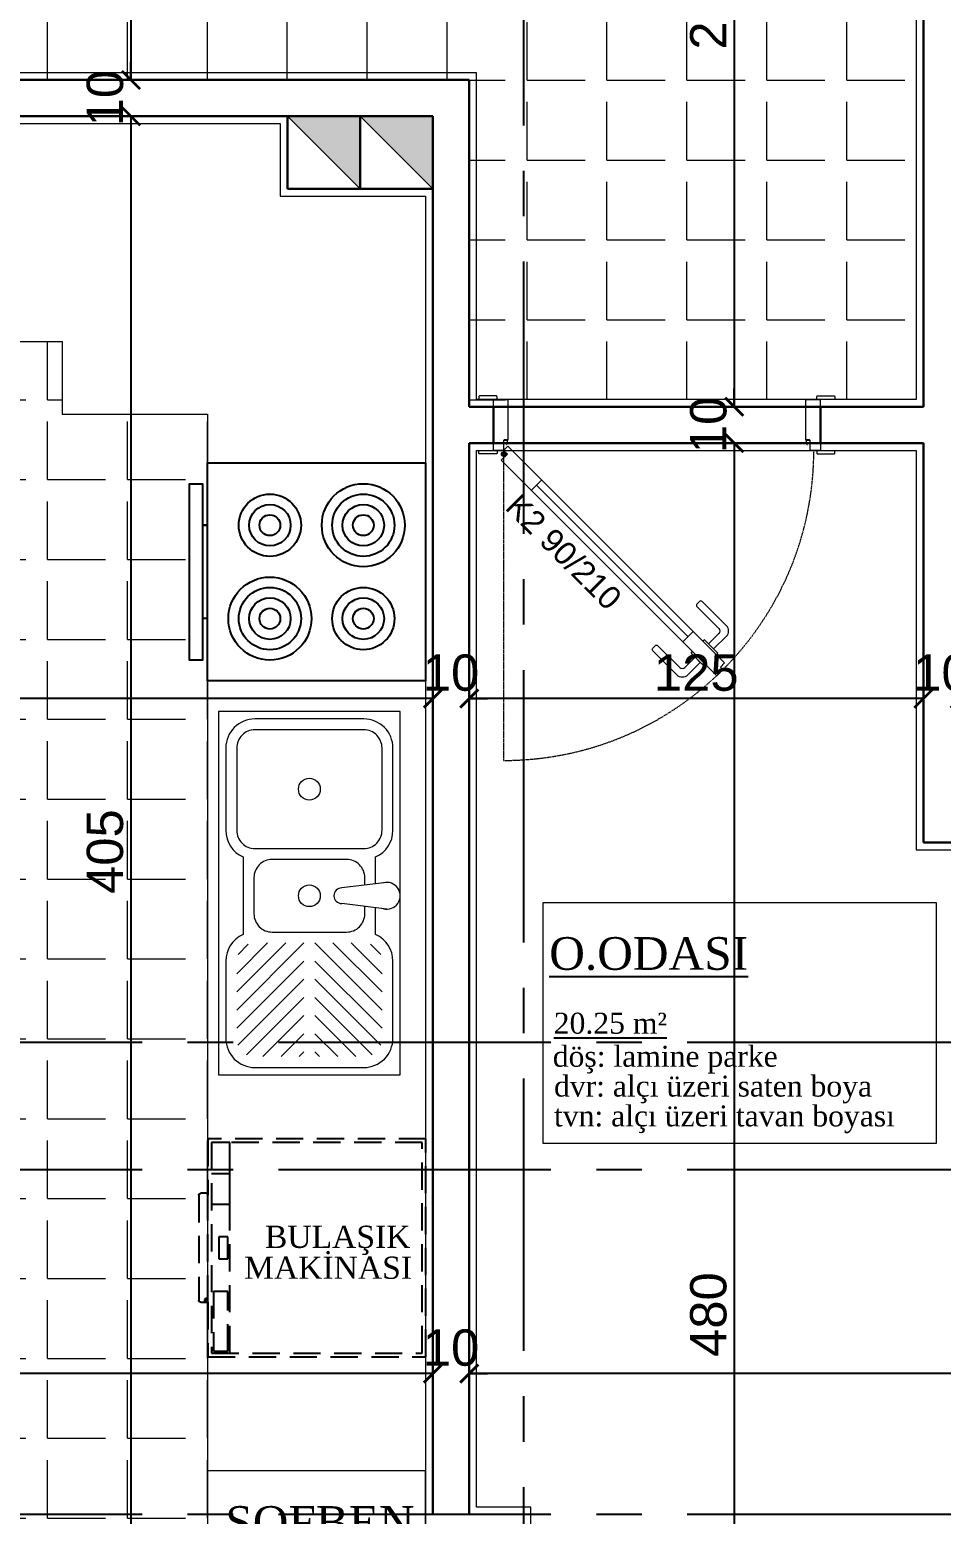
# Model space of a CAD drawing. Header units: millimetres. Extents: x 2778 to 13672, y 1832 to 5175.
# Drawn here: x 7220.6 to 7471.5, y 2770.2 to 3179.1 of the extents above; entities that cross this region are included whole.
import ezdxf

# ---------------------------------------------------------------- set-up
doc = ezdxf.new("R2010")
doc.units = ezdxf.units.MM
for name, pattern in [('CENTER2', [112.5, 75, -12.5, 12.5, -12.5]), ('DASHDOT2', [12.7, 6.35, -3.175, 0, -3.175]), ('DOTX2', [0.5, 0, -0.5]), ('HIDDENX2', [0.75, 0.5, -0.25])]:
    doc.linetypes.add(name, pattern=pattern)
for name, color, linetype in [('7-DCR-FRN', 8, 'Continuous'), ('@A_HH', 1, 'Continuous'), ('Yazi', 7, 'Continuous')]:
    doc.layers.add(name, color=color, linetype=linetype)
for name, color, linetype, lineweight in [('aks', 251, 'DASHDOT2', 35), ('duvar', 232, 'Continuous', 30), ('ince', 37, 'Continuous', 0), ('iz', 1, 'DOTX2', 20), ('kapı', 3, 'Continuous', 18), ('sıva iç', 21, 'Continuous', 0), ('tarama', 251, 'Continuous', 0), ('yazı', 11, 'Continuous', 20), ('z - tarama', 251, 'Continuous', 18), ('ölçü dış', 192, 'Continuous', 20), ('ÖLÇÜ İÇ', 7, 'Continuous', 9)]:
    doc.layers.add(name, color=color, linetype=linetype, lineweight=lineweight)
doc.styles.get("Standard").update_dxf_attribs({"font": 'arial.ttf'})
doc.styles.add('Times roman', font='times.ttf')
doc.dimstyles.new('zulay iç ölçü', dxfattribs={"dimtxt": 10, "dimasz": 5, "dimexe": 0.18, "dimexo": 0, "dimgap": 2, "dimtad": 3, "dimdec": 0, "dimzin": 0, "dimdsep": 46, "dimtxsty": 'Standard', "dimblk": 'ARCHTICK', "dimcen": 0.09, "dimse1": 1, "dimse2": 1, "dimadec": 0, "dimazin": 0, "dimtfac": 1, "dimtdec": 0, "dimtix": 1, "dimtofl": 0, "dimtmove": 0, "dimatfit": 3, "dimldrblk": 'ARCHTICK', "dimfxl": 1, "dimtolj": 1, "dimtzin": 0, "dimarcsym": 0})
pattern_1 = [(0, (-1057024.51, 409725.164), (0, 22), [16, -6]), (90, (-1057024.51, 409725.164), (-22, 1e-15), [16, -6])]

# ---------------------------------------------------------------- blocks, each defined once
blk = doc.blocks.new('sadsfsfsf')
at = {"layer": 'ince'}
for p, q in [((0.7, 0), (-0.7, 0)), ((0, 0.7), (0, -0.7))]:
    blk.add_line(p, q, dxfattribs=at)
for radius in [0.6, 0.45]:
    blk.add_circle((0, 0), radius, dxfattribs=at)
blk = doc.blocks.new('eddeded')
at = {"layer": 'duvar'}
for p, q in [((-48.21, 54.38), (-38.21, 54.38)), ((-48.21, -35.62), (-38.21, -35.62))]:
    blk.add_line(p, q, dxfattribs=at)
at = {"layer": 'ince'}
blk.add_line((-26.6, -23.78), (15.13, 17.96), dxfattribs=at)
for points in [[(-50.21, 53.38), (-50.96, 53.38, -0.414214), (-51.21, 53.63), (-51.21, 58.13, -0.414214), (-50.96, 58.38), (-50.21, 58.38)], [(-36.21, 53.38), (-35.46, 53.38, 0.414214), (-35.21, 53.63), (-35.21, 58.13, 0.414214), (-35.46, 58.38), (-36.21, 58.38)], [(-50.21, -34.62), (-50.96, -34.62, 0.414214), (-51.21, -34.87), (-51.21, -39.37, 0.414214), (-50.96, -39.62), (-50.21, -39.62)], [(-36.21, -34.62), (-35.46, -34.62, -0.414214), (-35.21, -34.87), (-35.21, -39.37, -0.414214), (-35.46, -39.62), (-36.21, -39.62)]]:
    blk.add_lwpolyline(points, format="xyb", dxfattribs=at)
for points in [[(-39.11, 51.33), (-39.11, 50.38), (-37.81, 50.68), (-37.81, 50.81, -0.112206), (-37.91, 50.76), (-38.72, 50.57, -0.482314), (-39.02, 50.82), (-39.02, 51.24, -0.414214), (-38.77, 51.49), (-37.97, 51.49, -0.170049), (-37.81, 51.43), (-37.81, 51.58), (-38.86, 51.58, 0.414214)], [(17.08, 23.59), (18.49, 25), (14.96, 28.54, 0.414214), (12.13, 28.54), (5.41, 21.82, 0.414214), (5.41, 21.11), (6.12, 20.4, 0.414214), (6.83, 20.4), (12.84, 26.41, -0.414214), (14.25, 26.41)], [(20.76, 19.91), (22.17, 21.32), (25.71, 17.79, -0.414214), (25.71, 14.96), (18.99, 8.24, -0.414214), (18.28, 8.24), (17.58, 8.95, -0.414214), (17.58, 9.66), (23.59, 15.67, 0.414214), (23.59, 17.08)], [(-39.11, -31.62), (-39.11, -32.57, 0.414214), (-38.86, -32.82), (-37.81, -32.82), (-37.81, -32.67, -0.170049), (-37.97, -32.73), (-38.77, -32.73, -0.414214), (-39.02, -32.48), (-39.02, -32.06, -0.482314), (-38.72, -31.81), (-37.91, -32, -0.112206), (-37.81, -32.05), (-37.81, -31.92)]]:
    blk.add_lwpolyline(points, format="xyb", close=True, dxfattribs=at)
for points in [[(20.04, 25.7), (19.62, 26.12), (15.96, 22.47), (16.38, 22.04)], [(22.87, 22.87), (23.29, 22.44), (19.64, 18.79), (19.21, 19.21)]]:
    blk.add_lwpolyline(points, dxfattribs=at)
at = {"layer": 'iz', "ltscale": 0.1}
for p, q in [((-48.21, -35.62), (-48.21, 54.38)), ((-38.21, -35.62), (-38.21, 54.38)), ((-36.21, -32.82), (49.19, -32.82))]:
    blk.add_line(p, q, dxfattribs=at)
blk.add_arc((-36.22, -32.83), 85.41, 0.0042, 89.9958, dxfattribs=at)
at = {"layer": 'kapı'}
for p, q in [((13.72, 19.37), (16.54, 16.54)), ((-28.02, -22.36), (-25.19, -25.19))]:
    blk.add_line(p, q, dxfattribs=at)
for points in [[(-36.21, 54.38), (-36.21, 51.58), (-38.86, 51.58, 0.414214), (-39.11, 51.33), (-39.11, 50.38), (-50.21, 50.38), (-50.21, 54.38)], [(-50.21, -35.62), (-50.21, -31.62), (-39.11, -31.62), (-39.11, -32.57, 0.414214), (-38.86, -32.82), (-36.21, -32.82), (-36.21, -35.62), (-36.21, -35.62)]]:
    blk.add_lwpolyline(points, format="xyb", dxfattribs=at)
blk.add_lwpolyline([(-36.21, -32.82), (-35.15, -31.76), (-33.46, -33.46), (25.87, 25.87), (24.17, 27.57), (23.47, 26.86), (22.33, 27.99), (-37.35, -31.69), (-36.21, -32.82)], dxfattribs=at)
at = {"layer": 'sıva iç'}
for p, q in [((-48.21, 54.38), (-50.21, 54.38)), ((-38.21, 54.38), (-36.21, 54.38)), ((-48.21, -35.62), (-50.21, -35.62)), ((-36.21, -35.62), (-38.21, -35.62))]:
    blk.add_line(p, q, dxfattribs=at)
at = {"layer": 'ölçü dış'}
blk.add_line((-38.21, -35.62), (-48.21, -35.62), dxfattribs=at)
at = {"layer": 'ince', "rotation": 90}
blk.add_blockref('sadsfsfsf', (-35.15, -32.82), dxfattribs=at)
at = {"layer": 'yazı'}
blk.add_text('K2 90/210', height=6.328, rotation=45, dxfattribs=at).set_placement((-20.24, -32.71))
blk = doc.blocks.new('DGFDGFDG')
at = {"layer": 'tarama'}
h = blk.add_hatch(color=256, dxfattribs=at)
h.dxf.hatch_style = 1
h.paths.add_polyline_path([(650023.04, -115859.89), (650043.04, -115879.89), (650043.04, -115859.89)])
h = blk.add_hatch(color=256, dxfattribs=at)
h.dxf.hatch_style = 1
h.paths.add_polyline_path([(650043.04, -115859.89), (650063.04, -115879.89), (650063.04, -115859.89)])
at = {"layer": '@A_HH', "linetype": 'Continuous', "lineweight": 0}
for p, q in [((650043.04, -115879.89), (650043.04, -115859.89)), ((650043.04, -115879.89), (650043.04, -115859.89)), ((650063.04, -115879.89), (650063.04, -115859.89)), ((650063.04, -115879.89), (650063.04, -115859.89))]:
    blk.add_line(p, q, dxfattribs=at)
at = {"layer": 'duvar'}
for p, q in [((650043.04, -115859.89), (650023.04, -115859.89)), ((650043.04, -115859.89), (650023.04, -115859.89)), ((650043.04, -115859.89), (650023.04, -115859.89)), ((650023.04, -115859.89), (650043.04, -115859.89)), ((650043.04, -115859.89), (650023.04, -115859.89)), ((650043.04, -115859.89), (650023.04, -115859.89)), ((650023.04, -115859.89), (650043.04, -115859.89)), ((650063.04, -115859.89), (650043.04, -115859.89)), ((650063.04, -115859.89), (650043.04, -115859.89)), ((650063.04, -115859.89), (650043.04, -115859.89)), ((650043.04, -115859.89), (650063.04, -115859.89)), ((650063.04, -115859.89), (650043.04, -115859.89)), ((650063.04, -115859.89), (650043.04, -115859.89)), ((650043.04, -115859.89), (650063.04, -115859.89)), ((650043.04, -115859.89), (650043.04, -115879.89)), ((650043.04, -115859.89), (650043.04, -115879.89)), ((650043.04, -115859.89), (650043.04, -115879.89)), ((650043.04, -115879.89), (650043.04, -115859.89)), ((650043.04, -115859.89), (650043.04, -115879.89)), ((650043.04, -115879.89), (650043.04, -115859.89)), ((650043.04, -115879.89), (650043.04, -115859.89)), ((650063.04, -115859.89), (650063.04, -115879.89)), ((650063.04, -115859.89), (650063.04, -115879.89)), ((650063.04, -115859.89), (650063.04, -115879.89)), ((650063.04, -115879.89), (650063.04, -115859.89)), ((650063.04, -115859.89), (650063.04, -115879.89)), ((650063.04, -115879.89), (650063.04, -115859.89)), ((650063.04, -115879.89), (650063.04, -115859.89)), ((650043.04, -115864.89), (650043.04, -115869.89)), ((650063.04, -115864.89), (650063.04, -115869.89)), ((650023.04, -115879.89), (650043.04, -115879.89)), ((650043.04, -115879.89), (650023.04, -115879.89)), ((650023.04, -115879.89), (650043.04, -115879.89)), ((650023.04, -115879.89), (650043.04, -115879.89)), ((650023.04, -115879.89), (650043.04, -115879.89)), ((650023.04, -115879.89), (650043.04, -115879.89)), ((650023.04, -115879.89), (650043.04, -115879.89)), ((650043.04, -115879.89), (650023.04, -115879.89)), ((650043.04, -115879.89), (650023.04, -115879.89)), ((650043.04, -115879.89), (650023.04, -115879.89)), ((650023.04, -115879.89), (650043.04, -115879.89)), ((650043.04, -115879.89), (650023.04, -115879.89)), ((650043.04, -115879.89), (650023.04, -115879.89)), ((650023.04, -115879.89), (650043.04, -115879.89)), ((650043.04, -115879.89), (650063.04, -115879.89)), ((650063.04, -115879.89), (650043.04, -115879.89)), ((650043.04, -115879.89), (650063.04, -115879.89)), ((650043.04, -115879.89), (650063.04, -115879.89)), ((650043.04, -115879.89), (650063.04, -115879.89)), ((650043.04, -115879.89), (650063.04, -115879.89)), ((650043.04, -115879.89), (650063.04, -115879.89)), ((650063.04, -115879.89), (650043.04, -115879.89)), ((650063.04, -115879.89), (650043.04, -115879.89)), ((650063.04, -115879.89), (650043.04, -115879.89)), ((650043.04, -115879.89), (650063.04, -115879.89)), ((650063.04, -115879.89), (650043.04, -115879.89)), ((650063.04, -115879.89), (650043.04, -115879.89)), ((650043.04, -115879.89), (650063.04, -115879.89))]:
    blk.add_line(p, q, dxfattribs=at)
at = {"layer": 'duvar', "color": 7}
for p, q in [((650043.04, -115859.89), (650023.04, -115859.89)), ((650023.04, -115859.89), (650023.04, -115879.89)), ((650063.04, -115859.89), (650043.04, -115859.89)), ((650043.04, -115859.89), (650043.04, -115879.89)), ((650043.04, -115859.89), (650043.04, -115879.89)), ((650063.04, -115859.89), (650063.04, -115879.89)), ((650043.04, -115879.89), (650023.04, -115879.89)), ((650043.04, -115879.89), (650023.04, -115879.89)), ((650041.04, -115879.89), (650043.04, -115879.89)), ((650063.04, -115879.89), (650043.04, -115879.89)), ((650063.04, -115879.89), (650043.04, -115879.89)), ((650061.04, -115879.89), (650063.04, -115879.89))]:
    blk.add_line(p, q, dxfattribs=at)
at = {"layer": 'duvar'}
for points in [[(650023.04, -115859.89), (650043.04, -115859.89)], [(650043.04, -115859.89), (650063.04, -115859.89)], [(650043.04, -115879.89), (650043.04, -115859.89)], [(650063.04, -115879.89), (650063.04, -115859.89)], [(650023.04, -115879.89), (650043.04, -115879.89)], [(650043.04, -115879.89), (650063.04, -115879.89)]]:
    blk.add_lwpolyline(points, dxfattribs=at)
at = {"layer": 'ince'}
for p, q in [((650043.04, -115879.89), (650023.04, -115859.89)), ((650063.04, -115879.89), (650043.04, -115859.89))]:
    blk.add_line(p, q, dxfattribs=at)
at = {"layer": 'sıva iç'}
for p, q in [((650041.04, -115879.85), (650041.04, -115879.89)), ((650061.04, -115879.85), (650061.04, -115879.89))]:
    blk.add_line(p, q, dxfattribs=at)
blk = doc.blocks.new('*U38')
at = {"layer": '7-DCR-FRN', "linetype": 'HIDDENX2', "ltscale": 15}
for points in [[(15.5, 0, -0.414214), (15, 0.5), (15, 2, -0.414214), (15.5, 2.5), (44.5, 2.5, -0.414214), (45, 2), (45, 0), (60, 0), (60, -60), (0, -60), (0, 0)], [(45, 0), (15.5, 0, -0.414214), (15, 0.5), (15, 2, -0.414214), (15.5, 2.5), (44.5, 2.5, -0.414214), (45, 2)]]:
    blk.add_lwpolyline(points, format="xyb", close=True, dxfattribs=at)
for points in [[(1, -1), (59, -1), (59, -59), (1, -59)], [(1, -1), (59, -1), (59, -6), (1, -6)], [(1, -1), (18, -1), (18, -6), (1, -6)], [(27, -3), (33, -3), (33, -5.5), (27, -5.5)], [(42, -1.5), (58.5, -1.5), (58.5, -5.5), (42, -5.5)]]:
    blk.add_lwpolyline(points, close=True, dxfattribs=at)
blk.add_lwpolyline([(9.5, -1), (9.5, -6)], dxfattribs=at)
for radius in [0.5, 0.25]:
    blk.add_circle((44.5, 0.5), radius, dxfattribs=at)
blk = doc.blocks.new('*U36')
at = {"layer": '7-DCR-FRN', "linetype": 'Continuous', "lineweight": 5}
for p, q in [((47.01, 46.31), (48.55, 33.93)), ((54.39, 46.31), (52.85, 33.93))]:
    blk.add_line(p, q, dxfattribs=at)
at = {"layer": '7-DCR-FRN', "linetype": 'Continuous', "lineweight": 18}
for p, q in [((63.7, 26.5), (82.2, 45)), ((63.7, 36.5), (72.2, 45)), ((63.7, 31.5), (77.2, 45)), ((68.7, 26.5), (87.2, 45)), ((64.06, 41.86), (66.84, 44.64)), ((73.7, 26.5), (91.85, 44.65)), ((78.7, 26.5), (94.46, 42.26)), ((83.7, 26.5), (95, 37.8)), ((88.7, 26.5), (95, 32.8)), ((93.7, 26.5), (95, 27.8)), ((63.7, 23.5), (82.2, 5)), ((68.7, 23.5), (87.2, 5)), ((73.7, 23.5), (91.85, 5.35)), ((78.7, 23.5), (94.46, 7.74)), ((83.7, 23.5), (95, 12.2)), ((88.7, 23.5), (95, 17.2)), ((93.7, 23.5), (95, 22.2)), ((63.7, 18.5), (77.2, 5)), ((63.7, 13.5), (72.2, 5)), ((64.06, 8.14), (66.84, 5.36))]:
    blk.add_line(p, q, dxfattribs=at)
at = {"layer": '7-DCR-FRN', "linetype": 'Continuous', "lineweight": 18, "flags": 128}
blk.add_lwpolyline([(100, 50), (0, 50), (0, 0), (100, 0)], close=True, dxfattribs=at)
blk.add_lwpolyline([(100, 50), (0, 50), (0, 0), (100, 0)], close=True, dxfattribs=at)
for points in [[(47.39, 43.25), (40.01, 43.25, 0.296358), (32.7, 48), (10, 48, 0.414214), (2, 40), (2, 10, 0.414214), (10, 2), (32.7, 2, 0.296358), (40.01, 6.75), (61.39, 6.75)], [(61.39, 6.75, 0.296358), (68.7, 2), (90, 2, 0.414214), (98, 10), (98, 40, 0.414214), (90, 48), (68.7, 48, 0.296358), (61.39, 43.25), (54.01, 43.25)], [(47.76, 40.25), (45.7, 40.25, 0.414214), (40.7, 35.25), (40.7, 14.75, 0.414214), (45.7, 9.75), (55.7, 9.75)], [(55.7, 9.75, 0.414214), (60.7, 14.75), (60.7, 35.25, 0.414214), (55.7, 40.25), (53.64, 40.25)]]:
    blk.add_lwpolyline(points, format="xyb", dxfattribs=at)
blk.add_lwpolyline([(10, 45, 0.414214), (5, 40), (5, 10, 0.414214), (10, 5), (32.7, 5, 0.414214), (37.7, 10), (37.7, 40, 0.414214), (32.7, 45)], format="xyb", close=True, dxfattribs=at)
at = {"layer": '7-DCR-FRN', "linetype": 'Continuous', "lineweight": 18}
for centre in [(21.35, 25), (50.7, 25)]:
    blk.add_circle(centre, 3, dxfattribs=at)
at = {"layer": '7-DCR-FRN', "linetype": 'Continuous', "lineweight": 5}
for centre, radius, start, end in [((50.7, 46.31), 3.69, 345.7493, 194.2507), ((50.7, 33.93), 2.15, 180, 0)]:
    blk.add_arc(centre, radius, start, end, dxfattribs=at)
blk = doc.blocks.new('*U30')
at = {"layer": '7-DCR-FRN'}
for p, q in [((-12.86, 28.18), (-12.86, 29.57)), ((12.86, 28.18), (12.86, 29.57))]:
    blk.add_line(p, q, dxfattribs=at)
for points in [[(12.86, 28.18), (30, 28.18), (30, -31.82), (-30, -31.82), (-30, 28.18), (-12.86, 28.18), (-12.86, 29.57), (-24.29, 29.57), (-24.29, 33.18), (24.29, 33.18), (24.29, 29.57), (12.86, 29.57)], [(24.29, 29.57), (-24.29, 29.57), (-24.29, 33.18), (24.29, 33.18)], [(-30, -31.82), (-30, 28.18), (30, 28.18), (30, -31.82)]]:
    blk.add_lwpolyline(points, close=True, dxfattribs=at)
for centre, radius in [((-12.86, 11.04), 11.43), ((-12.86, 11.04), 8.57), ((-12.86, 11.04), 5.71), ((12.86, 11.04), 8.57), ((12.86, 11.04), 5.71), ((-12.86, 11.04), 2.86), ((12.86, 11.04), 2.86), ((12.86, -14.67), 11.43), ((-12.86, -14.67), 8.57), ((12.86, -14.67), 8.57), ((-12.86, -14.67), 5.71), ((-12.86, -14.67), 2.86), ((12.86, -14.67), 5.71), ((12.86, -14.67), 2.86)]:
    blk.add_circle(centre, radius, dxfattribs=at)
blk = doc.blocks.new('_ArchTick')
at = {"color": 0, "linetype": 'ByBlock', "const_width": 0.15}
blk.add_lwpolyline([(-0.5, -0.5), (0.5, 0.5)], dxfattribs=at)
blk = doc.blocks.new('*D2167')
at = {"layer": 'Defpoints', "color": 0, "transparency": 16777216}
for p in [(7248.47, 3295.23), (7248.47, 3165.23), (7248.47, 3165.23)]:
    blk.add_point(p, dxfattribs=at)
at = {"layer": 'ÖLÇÜ İÇ', "color": 0, "lineweight": -2, "transparency": 16777216}
blk.add_line((7248.47, 3295.23), (7248.47, 3165.23), dxfattribs=at)
at = {"layer": 'ÖLÇÜ İÇ', "color": 0, "lineweight": -2, "transparency": 16777216, "xscale": 5, "yscale": 5, "zscale": 5}
for p, rotation in [((7248.47, 3295.23), 90), ((7248.47, 3165.23), 270)]:
    blk.add_blockref('_ArchTick', p, dxfattribs=dict(at, rotation=rotation))
at = {"layer": 'ÖLÇÜ İÇ', "color": 0, "transparency": 16777216, "insert": (7241.36, 3230.23), "char_height": 10, "attachment_point": 5, "rotation": 90}
blk.add_mtext('\\A1;130', dxfattribs=at)
blk = doc.blocks.new('*D2168')
at = {"layer": 'Defpoints', "color": 0, "transparency": 16777216}
for p in [(7248.47, 3165.23), (7248.47, 3155.23), (7248.47, 3155.23)]:
    blk.add_point(p, dxfattribs=at)
at = {"layer": 'ÖLÇÜ İÇ', "color": 0, "lineweight": -2, "transparency": 16777216}
for p, q in [((7248.47, 3165.23), (7248.47, 3170.23)), ((7248.47, 3155.23), (7248.47, 3150.23))]:
    blk.add_line(p, q, dxfattribs=at)
at = {"layer": 'ÖLÇÜ İÇ', "color": 0, "lineweight": -2, "transparency": 16777216, "xscale": 5, "yscale": 5, "zscale": 5}
for p, rotation in [((7248.47, 3165.23), 270), ((7248.47, 3155.23), 90)]:
    blk.add_blockref('_ArchTick', p, dxfattribs=dict(at, rotation=rotation))
at = {"layer": 'ÖLÇÜ İÇ', "color": 0, "transparency": 16777216, "insert": (7241.37, 3160.23), "char_height": 10, "attachment_point": 5, "rotation": 90}
blk.add_mtext('\\A1;10', dxfattribs=at)
blk = doc.blocks.new('*D2169')
at = {"layer": 'Defpoints', "color": 0, "transparency": 16777216}
for p in [(7248.47, 3155.23), (7248.47, 2750.23), (7248.47, 2750.23)]:
    blk.add_point(p, dxfattribs=at)
at = {"layer": 'ÖLÇÜ İÇ', "color": 0, "lineweight": -2, "transparency": 16777216}
blk.add_line((7248.47, 3155.23), (7248.47, 2750.23), dxfattribs=at)
at = {"layer": 'ÖLÇÜ İÇ', "color": 0, "lineweight": -2, "transparency": 16777216, "xscale": 5, "yscale": 5, "zscale": 5}
for p, rotation in [((7248.47, 3155.23), 90), ((7248.47, 2750.23), 270)]:
    blk.add_blockref('_ArchTick', p, dxfattribs=dict(at, rotation=rotation))
at = {"layer": 'ÖLÇÜ İÇ', "color": 0, "transparency": 16777216, "insert": (7241.37, 2952.73), "char_height": 10, "attachment_point": 5, "rotation": 90}
blk.add_mtext('\\A1;405', dxfattribs=at)
blk = doc.blocks.new('*D2176')
at = {"layer": 'Defpoints', "color": 0, "transparency": 16777216}
for p in [(7414.55, 3295.23), (7414.55, 3075.23), (7414.55, 3075.23)]:
    blk.add_point(p, dxfattribs=at)
at = {"layer": 'ÖLÇÜ İÇ', "color": 0, "lineweight": -2, "transparency": 16777216}
blk.add_line((7414.55, 3295.23), (7414.55, 3075.23), dxfattribs=at)
at = {"layer": 'ÖLÇÜ İÇ', "color": 0, "lineweight": -2, "transparency": 16777216, "xscale": 5, "yscale": 5, "zscale": 5}
for p, rotation in [((7414.55, 3295.23), 90), ((7414.55, 3075.23), 270)]:
    blk.add_blockref('_ArchTick', p, dxfattribs=dict(at, rotation=rotation))
at = {"layer": 'ÖLÇÜ İÇ', "color": 0, "transparency": 16777216, "insert": (7407.45, 3185.23), "char_height": 10, "attachment_point": 5, "rotation": 90}
blk.add_mtext('\\A1;220', dxfattribs=at)
blk = doc.blocks.new('*D2177')
at = {"layer": 'Defpoints', "color": 0, "transparency": 16777216}
for p in [(7414.55, 3075.23), (7414.55, 3065.23), (7414.55, 3065.23)]:
    blk.add_point(p, dxfattribs=at)
at = {"layer": 'ÖLÇÜ İÇ', "color": 0, "lineweight": -2, "transparency": 16777216}
for p, q in [((7414.55, 3075.23), (7414.55, 3080.23)), ((7414.55, 3065.23), (7414.55, 3060.23))]:
    blk.add_line(p, q, dxfattribs=at)
at = {"layer": 'ÖLÇÜ İÇ', "color": 0, "lineweight": -2, "transparency": 16777216, "xscale": 5, "yscale": 5, "zscale": 5}
for p, rotation in [((7414.55, 3075.23), 270), ((7414.55, 3065.23), 90)]:
    blk.add_blockref('_ArchTick', p, dxfattribs=dict(at, rotation=rotation))
at = {"layer": 'ÖLÇÜ İÇ', "color": 0, "transparency": 16777216, "insert": (7407.45, 3070.23), "char_height": 10, "attachment_point": 5, "rotation": 90}
blk.add_mtext('\\A1;10', dxfattribs=at)
blk = doc.blocks.new('*D2178')
at = {"layer": 'Defpoints', "color": 0, "transparency": 16777216}
for p in [(7414.55, 3065.23), (7414.55, 2585.23), (7414.55, 2585.23)]:
    blk.add_point(p, dxfattribs=at)
at = {"layer": 'ÖLÇÜ İÇ', "color": 0, "lineweight": -2, "transparency": 16777216}
blk.add_line((7414.55, 3065.23), (7414.55, 2585.23), dxfattribs=at)
at = {"layer": 'ÖLÇÜ İÇ', "color": 0, "lineweight": -2, "transparency": 16777216, "xscale": 5, "yscale": 5, "zscale": 5}
for p, rotation in [((7414.55, 3065.23), 90), ((7414.55, 2585.23), 270)]:
    blk.add_blockref('_ArchTick', p, dxfattribs=dict(at, rotation=rotation))
at = {"layer": 'ÖLÇÜ İÇ', "color": 0, "transparency": 16777216, "insert": (7407.45, 2825.23), "char_height": 10, "attachment_point": 5, "rotation": 90}
blk.add_mtext('\\A1;480', dxfattribs=at)
blk = doc.blocks.new('*D2244')
at = {"layer": 'Defpoints', "color": 0, "transparency": 16777216}
for p in [(7466.58, 2994.85), (7466.58, 2994.85), (7476.58, 2994.85)]:
    blk.add_point(p, dxfattribs=at)
at = {"layer": 'ÖLÇÜ İÇ', "color": 0, "lineweight": -2, "transparency": 16777216}
for p, q in [((7466.58, 2994.85), (7461.58, 2994.85)), ((7476.58, 2994.85), (7481.58, 2994.85))]:
    blk.add_line(p, q, dxfattribs=at)
at = {"layer": 'ÖLÇÜ İÇ', "color": 0, "lineweight": -2, "transparency": 16777216, "xscale": 5, "yscale": 5, "zscale": 5}
blk.add_blockref('_ArchTick', (7466.58, 2994.85), dxfattribs=at)
at = {"layer": 'ÖLÇÜ İÇ', "color": 0, "lineweight": -2, "transparency": 16777216, "xscale": 5, "yscale": 5, "zscale": 5, "rotation": 180}
blk.add_blockref('_ArchTick', (7476.58, 2994.85), dxfattribs=at)
at = {"layer": 'ÖLÇÜ İÇ', "color": 0, "transparency": 16777216, "insert": (7471.58, 3001.95), "char_height": 10, "attachment_point": 5}
blk.add_mtext('\\A1;10', dxfattribs=at)
blk = doc.blocks.new('*D2245')
at = {"layer": 'Defpoints', "color": 0, "transparency": 16777216}
for p in [(7341.58, 2994.85), (7341.58, 2994.85), (7466.58, 2994.85)]:
    blk.add_point(p, dxfattribs=at)
at = {"layer": 'ÖLÇÜ İÇ', "color": 0, "lineweight": -2, "transparency": 16777216}
blk.add_line((7466.58, 2994.85), (7341.58, 2994.85), dxfattribs=at)
at = {"layer": 'ÖLÇÜ İÇ', "color": 0, "lineweight": -2, "transparency": 16777216, "xscale": 5, "yscale": 5, "zscale": 5, "rotation": 180}
blk.add_blockref('_ArchTick', (7341.58, 2994.85), dxfattribs=at)
at = {"layer": 'ÖLÇÜ İÇ', "color": 0, "lineweight": -2, "transparency": 16777216, "xscale": 5, "yscale": 5, "zscale": 5}
blk.add_blockref('_ArchTick', (7466.58, 2994.85), dxfattribs=at)
at = {"layer": 'ÖLÇÜ İÇ', "color": 0, "transparency": 16777216, "insert": (7404.08, 3001.95), "char_height": 10, "attachment_point": 5}
blk.add_mtext('\\A1;125', dxfattribs=at)
blk = doc.blocks.new('*D2246')
at = {"layer": 'Defpoints', "color": 0, "transparency": 16777216}
for p in [(7331.58, 2994.85), (7331.58, 2994.85), (7341.58, 2994.85)]:
    blk.add_point(p, dxfattribs=at)
at = {"layer": 'ÖLÇÜ İÇ', "color": 0, "lineweight": -2, "transparency": 16777216}
for p, q in [((7331.58, 2994.85), (7326.58, 2994.85)), ((7341.58, 2994.85), (7346.58, 2994.85))]:
    blk.add_line(p, q, dxfattribs=at)
at = {"layer": 'ÖLÇÜ İÇ', "color": 0, "lineweight": -2, "transparency": 16777216, "xscale": 5, "yscale": 5, "zscale": 5}
blk.add_blockref('_ArchTick', (7331.58, 2994.85), dxfattribs=at)
at = {"layer": 'ÖLÇÜ İÇ', "color": 0, "lineweight": -2, "transparency": 16777216, "xscale": 5, "yscale": 5, "zscale": 5, "rotation": 180}
blk.add_blockref('_ArchTick', (7341.58, 2994.85), dxfattribs=at)
at = {"layer": 'ÖLÇÜ İÇ', "color": 0, "transparency": 16777216, "insert": (7336.58, 3001.95), "char_height": 10, "attachment_point": 5}
blk.add_mtext('\\A1;10', dxfattribs=at)
blk = doc.blocks.new('*D2247')
at = {"layer": 'Defpoints', "color": 0, "transparency": 16777216}
for p in [(6891.58, 2994.85), (6891.58, 2994.85), (7331.58, 2994.85)]:
    blk.add_point(p, dxfattribs=at)
at = {"layer": 'ÖLÇÜ İÇ', "color": 0, "lineweight": -2, "transparency": 16777216}
blk.add_line((7331.58, 2994.85), (6891.58, 2994.85), dxfattribs=at)
at = {"layer": 'ÖLÇÜ İÇ', "color": 0, "lineweight": -2, "transparency": 16777216, "xscale": 5, "yscale": 5, "zscale": 5, "rotation": 180}
blk.add_blockref('_ArchTick', (6891.58, 2994.85), dxfattribs=at)
at = {"layer": 'ÖLÇÜ İÇ', "color": 0, "lineweight": -2, "transparency": 16777216, "xscale": 5, "yscale": 5, "zscale": 5}
blk.add_blockref('_ArchTick', (7331.58, 2994.85), dxfattribs=at)
at = {"layer": 'ÖLÇÜ İÇ', "color": 0, "transparency": 16777216, "insert": (7111.58, 3001.95), "char_height": 10, "attachment_point": 5}
blk.add_mtext('\\A1;440', dxfattribs=at)
blk = doc.blocks.new('*D2252')
at = {"layer": 'Defpoints', "color": 0, "transparency": 16777216}
for p in [(7341.58, 2808.98), (7341.58, 2808.98), (7856.58, 2810.5)]:
    blk.add_point(p, dxfattribs=at)
at = {"layer": 'ÖLÇÜ İÇ', "color": 0, "lineweight": -2, "transparency": 16777216}
blk.add_line((7856.58, 2808.98), (7341.58, 2808.98), dxfattribs=at)
at = {"layer": 'ÖLÇÜ İÇ', "color": 0, "lineweight": -2, "transparency": 16777216, "xscale": 5, "yscale": 5, "zscale": 5, "rotation": 180}
blk.add_blockref('_ArchTick', (7341.58, 2808.98), dxfattribs=at)
at = {"layer": 'ÖLÇÜ İÇ', "color": 0, "lineweight": -2, "transparency": 16777216, "xscale": 5, "yscale": 5, "zscale": 5}
blk.add_blockref('_ArchTick', (7856.58, 2808.98), dxfattribs=at)
at = {"layer": 'ÖLÇÜ İÇ', "color": 0, "transparency": 16777216, "insert": (7599.08, 2816.08), "char_height": 10, "attachment_point": 5}
blk.add_mtext('\\A1;515', dxfattribs=at)
blk = doc.blocks.new('*D2253')
at = {"layer": 'Defpoints', "color": 0, "transparency": 16777216}
for p in [(7331.58, 2808.98), (7331.58, 2808.98), (7341.58, 2808.98)]:
    blk.add_point(p, dxfattribs=at)
at = {"layer": 'ÖLÇÜ İÇ', "color": 0, "lineweight": -2, "transparency": 16777216}
for p, q in [((7331.58, 2808.98), (7326.58, 2808.98)), ((7341.58, 2808.98), (7346.58, 2808.98))]:
    blk.add_line(p, q, dxfattribs=at)
at = {"layer": 'ÖLÇÜ İÇ', "color": 0, "lineweight": -2, "transparency": 16777216, "xscale": 5, "yscale": 5, "zscale": 5}
blk.add_blockref('_ArchTick', (7331.58, 2808.98), dxfattribs=at)
at = {"layer": 'ÖLÇÜ İÇ', "color": 0, "lineweight": -2, "transparency": 16777216, "xscale": 5, "yscale": 5, "zscale": 5, "rotation": 180}
blk.add_blockref('_ArchTick', (7341.58, 2808.98), dxfattribs=at)
at = {"layer": 'ÖLÇÜ İÇ', "color": 0, "transparency": 16777216, "insert": (7336.58, 2816.08), "char_height": 10, "attachment_point": 5}
blk.add_mtext('\\A1;10', dxfattribs=at)
blk = doc.blocks.new('*D2254')
at = {"layer": 'Defpoints', "color": 0, "transparency": 16777216}
for p in [(6891.58, 2808.98), (6891.58, 2808.98), (7331.58, 2808.98)]:
    blk.add_point(p, dxfattribs=at)
at = {"layer": 'ÖLÇÜ İÇ', "color": 0, "lineweight": -2, "transparency": 16777216}
blk.add_line((7331.58, 2808.98), (6891.58, 2808.98), dxfattribs=at)
at = {"layer": 'ÖLÇÜ İÇ', "color": 0, "lineweight": -2, "transparency": 16777216, "xscale": 5, "yscale": 5, "zscale": 5, "rotation": 180}
blk.add_blockref('_ArchTick', (6891.58, 2808.98), dxfattribs=at)
at = {"layer": 'ÖLÇÜ İÇ', "color": 0, "lineweight": -2, "transparency": 16777216, "xscale": 5, "yscale": 5, "zscale": 5}
blk.add_blockref('_ArchTick', (7331.58, 2808.98), dxfattribs=at)
at = {"layer": 'ÖLÇÜ İÇ', "color": 0, "transparency": 16777216, "insert": (7111.58, 2816.08), "char_height": 10, "attachment_point": 5}
blk.add_mtext('\\A1;440', dxfattribs=at)

msp = doc.modelspace()

# ---------------------------------------------------------------- hatches: boundary and pattern name
at = {"layer": 'z - tarama', "true_color": 0xffffff}
h = msp.add_hatch(dxfattribs=at)
h.set_pattern_fill('ANGLE', scale=80, style=0)
h.set_pattern_definition(pattern_1)
h.paths.add_polyline_path([(7356.58, 3205.23), (7464.58, 3205.23), (7464.58, 3196.6), (7463.58, 3196.6), (7463.58, 3191.6), (7464.58, 3191.6), (7464.58, 3077.23), (7442.24, 3077.23), (7442.24, 3078.23), (7437.24, 3078.23), (7437.24, 3077.23), (7434.24, 3077.23), (7356.58, 3077.23)])
h.paths.add_polyline_path([(7356.58, 3250.23), (7464.58, 3250.23), (7464.58, 3205.23), (7356.58, 3205.23)])
h.paths.add_polyline_path([(7356.58, 3293.23), (7359.64, 3293.23), (7359.64, 3292.23), (7364.64, 3292.23), (7364.64, 3293.23), (7367.64, 3293.23), (7452.64, 3293.23), (7452.64, 3292.23), (7457.64, 3292.23), (7457.64, 3293.23), (7464.58, 3293.23), (7464.58, 3289.6), (7463.58, 3289.6), (7463.58, 3284.6), (7464.58, 3284.6), (7464.58, 3281.6), (7464.58, 3250.23), (7356.58, 3250.23)])
h.paths.add_polyline_path([(7031.58, 3293.23), (7069.16, 3293.23), (7069.16, 3292.23), (7074.16, 3292.23), (7074.16, 3293.23), (7077.16, 3293.23), (7162.16, 3293.23), (7162.16, 3292.23), (7167.16, 3292.23), (7167.16, 3293.23), (7356.58, 3293.23), (7356.58, 3250.23), (7031.58, 3250.23)])
h.paths.add_polyline_path([(7031.58, 3250.23), (7356.58, 3250.23), (7356.58, 3205.23), (7031.58, 3205.23)])
h.paths.add_polyline_path([(7031.58, 3205.23), (7356.58, 3205.23), (7356.58, 3075.23), (7341.58, 3075.23), (7341.58, 3165.23), (7031.58, 3165.23)])
h.paths.add_polyline_path([(7344.49, 3078.23), (7349.24, 3078.23), (7349.24, 3077.98, 0.414214), (7348.99, 3078.23), (7344.24, 3078.23), (7344.24, 3077.98, -0.414214)], flags=16)
h.paths.add_polyline_path([(6926.58, 3205.23), (7031.58, 3205.23), (7031.58, 3167.23), (6994.69, 3167.23), (6994.69, 3168.23), (6989.69, 3168.23), (6989.69, 3167.23), (6986.69, 3167.23), (6926.58, 3167.23)])
h.paths.add_polyline_path([(6926.58, 3250.23), (7031.58, 3250.23), (7031.58, 3205.23), (6926.58, 3205.23)])
h.paths.add_polyline_path([(6926.58, 3293.23), (7031.58, 3293.23), (7031.58, 3250.23), (6926.58, 3250.23)])
h.paths.add_polyline_path([(6881.58, 3293.23), (6926.58, 3293.23), (6926.58, 3250.23), (6881.58, 3250.23)])
h.paths.add_polyline_path([(6881.58, 3250.23), (6926.58, 3250.23), (6926.58, 3205.23), (6881.58, 3205.23)])
h.paths.add_polyline_path([(6881.58, 3205.23), (6926.58, 3205.23), (6926.58, 3167.23), (6901.69, 3167.23), (6901.69, 3168.23), (6896.69, 3168.23), (6896.69, 3167.23), (6881.58, 3167.23)])
h.paths.add_polyline_path([(6443.58, 3205.23), (6881.58, 3205.23), (6881.58, 3167.23), (6856.04, 3167.23), (6856.04, 3168.23), (6851.04, 3168.23), (6851.04, 3167.23), (6848.04, 3167.23), (6763.04, 3167.23), (6763.04, 3168.23), (6758.04, 3168.23), (6758.04, 3167.23), (6443.58, 3167.23)])
h.paths.add_polyline_path([(6592.44, 3250.23), (6881.58, 3250.23), (6881.58, 3205.23), (6443.58, 3205.23), (6443.58, 3248.23), (6448.58, 3248.23), (6448.58, 3250.23), (6482.68, 3250.23), (6482.68, 3210.98), (6592.44, 3210.98)])
h.paths.add_polyline_path([(6592.44, 3276.65), (6482.68, 3276.65), (6482.68, 3250.23), (6448.58, 3250.23), (6448.58, 3295.23), (6594.58, 3295.23), (6594.58, 3293.23), (6634.58, 3293.23), (6662.6, 3293.23), (6662.6, 3292.23), (6667.6, 3292.23), (6667.6, 3293.23), (6670.6, 3293.23), (6755.6, 3293.23), (6755.6, 3292.23), (6760.6, 3292.23), (6760.6, 3293.23), (6777.51, 3293.23), (6777.51, 3292.23), (6782.51, 3292.23), (6782.51, 3293.23), (6785.51, 3293.23), (6870.51, 3293.23), (6870.51, 3292.23), (6875.51, 3292.23), (6875.51, 3293.23), (6881.58, 3293.23), (6881.58, 3250.23), (6592.44, 3250.23)])
h.paths.add_polyline_path([(6448.58, 3355.23), (6594.58, 3355.23), (6594.58, 3295.23), (6448.58, 3295.23)])
h.paths.add_polyline_path([(6448.58, 3445.23), (6594.58, 3445.23), (6594.58, 3355.23), (6448.58, 3355.23)])
h.paths.add_polyline_path([(6448.58, 3460.23), (6594.58, 3460.23), (6594.58, 3445.23), (6448.58, 3445.23)])
h.paths.add_polyline_path([(6448.58, 3505.23), (6594.58, 3505.23), (6594.58, 3460.23), (6448.58, 3460.23)])
h.paths.add_polyline_path([(6443.58, 3643.23), (6594.58, 3643.23), (6594.58, 3505.23), (6448.58, 3505.23), (6448.58, 3507.23), (6443.58, 3507.23)])
at = {"layer": 'z - tarama'}
h = msp.add_hatch(dxfattribs=at)
h.set_pattern_fill('ANGLE', color=252, scale=80, style=0)
h.set_pattern_definition(pattern_1)
h.paths.add_polyline_path([(7031.58, 2770.23), (7269.58, 2770.23), (7269.58, 2752.23), (7031.58, 2752.23)])
h.paths.add_polyline_path([(7031.58, 2865.23), (7269.58, 2865.23), (7269.58, 2858.63), (7267.67, 2858.63, 0.414214), (7267.17, 2858.13), (7267.17, 2829.13, 0.414214), (7267.67, 2828.63), (7269.58, 2828.63), (7269.58, 2782.23), (7269.58, 2782.23), (7269.58, 2770.23), (7031.58, 2770.23)])
h.paths.add_polyline_path([(6926.58, 2865.23), (7031.58, 2865.23), (7031.58, 2770.23), (6926.58, 2770.23)])
h.paths.add_polyline_path([(6893.58, 2865.23), (6926.58, 2865.23), (6926.58, 2770.23), (6908.58, 2770.23), (6908.58, 2772.23), (6893.58, 2772.23)])
h.paths.add_polyline_path([(6926.58, 2770.23), (7031.58, 2770.23), (7031.58, 2752.23), (6926.58, 2752.23)])
h.paths.add_polyline_path([(7031.58, 2898.42), (7033.58, 2898.42), (7033.58, 2900.23), (7269.58, 2900.23), (7269.58, 2865.23), (7031.58, 2865.23)])
h.paths.add_polyline_path([(6926.58, 3071.02, 0.121467), (6962.16, 3091.18), (6962.18, 3091.15), (6963.88, 3092.85, 0.197654), (6989.69, 3152.49, 0.416778), (6989.94, 3152.23), (6994.69, 3152.23), (6994.69, 3153.23), (7031.58, 3153.23), (7031.58, 3093.23), (7031.58, 2968.42), (7018.58, 2968.41), (7017.11, 2998.48), (6980.04, 2998.48), (6978.58, 2968.41), (6953.58, 2968.41), (6952.11, 2998.48), (6926.58, 2998.47)])
h.paths.add_polyline_path([(6893.58, 3153.23), (6896.69, 3153.23), (6896.69, 3152.23), (6901.69, 3152.23), (6901.69, 3153.23), (6903.49, 3153.23), (6903.49, 3152.77, 1), (6903.49, 3151.57), (6903.49, 3151.11), (6902.86, 3150.48), (6903.49, 3149.84), (6903.49, 3067.83, 0.068537), (6926.58, 3071.02), (6926.58, 2998.47), (6915.04, 2998.47), (6913.58, 2968.41), (6893.58, 2968.41)])
h.paths.add_polyline_path([(7033.58, 2968.42), (7031.58, 2968.42), (7031.58, 3093.23), (7067.14, 3093.23), (7067.14, 3092.33), (7065.3, 3092.33), (7065.3, 3090.53), (7087.89, 3090.53), (7087.89, 3092.33), (7086.04, 3092.33), (7086.04, 3093.23), (7092.65, 3093.23), (7092.65, 3092.33), (7090.81, 3092.33), (7090.81, 3090.53), (7099.82, 3090.53), (7099.82, 3092.33), (7097.98, 3092.33), (7097.98, 3093.23), (7169.98, 3093.23, 0.414214), (7169.48, 3092.73), (7169.48, 3091.23, 0.414214), (7169.98, 3090.73), (7198.98, 3090.73, 0.414214), (7199.48, 3091.23), (7199.48, 3093.23), (7214.48, 3093.23), (7229.58, 3093.23), (7229.58, 3073.23), (7269.58, 3073.23), (7269.58, 3042.61), (7268.2, 3042.61), (7268.2, 3054.04), (7264.58, 3054.04), (7264.58, 3005.47), (7268.2, 3005.47), (7268.2, 3016.89), (7269.58, 3016.89), (7269.58, 2900.23), (7033.58, 2900.23)])
h.paths.add_polyline_path([(7070.66, 2918.13), (7178.88, 2918.13), (7178.88, 2984.55), (7070.66, 2984.55)], flags=16)
h.paths.add_polyline_path([(7179.86, 2963.48), (7119.06, 2963.48), (7119.06, 2977.29), (7179.86, 2977.29)], flags=24)
h.paths.add_polyline_path([(7177.4, 2946.81), (7144.01, 2946.81), (7144.01, 2955.62), (7177.4, 2955.62)], flags=8)
h.paths.add_polyline_path([(7178.14, 2935.53), (7100.03, 2935.53), (7100.03, 2947.13), (7178.14, 2947.13)], flags=8)
h.paths.add_polyline_path([(7177.8, 2919.1), (7082.19, 2919.1), (7082.19, 2930.72), (7177.8, 2930.72)], flags=8)
h.paths.add_polyline_path([(7177.8, 2927.3), (7088.35, 2927.3), (7088.35, 2938.92), (7177.8, 2938.92)], flags=8)
h.paths.add_polyline_path([(7108.07, 3099.5), (7039.86, 3099.5), (7039.86, 3111.07), (7108.07, 3111.07)], flags=9)

# ---------------------------------------------------------------- linework, layer by layer
at = {"layer": 'aks', "color": 251, "linetype": 'CENTER2', "lineweight": -3}
for points in [[(7356.58, 2140.23), (7356.58, 5100.23)], [(2901.58, 2900.23), (8131.58, 2900.23)], [(2901.58, 2865.23), (8131.58, 2865.23)], [(2901.58, 2770.23), (8131.58, 2770.23)]]:
    msp.add_lwpolyline(points, dxfattribs=at)
at = {"layer": 'duvar', "lineweight": 30}
for p, q in [((7466.58, 3295.23), (7466.58, 3075.23)), ((6441.58, 3165.23), (7341.58, 3165.23)), ((7341.58, 3165.23), (7341.58, 3075.23)), ((6891.58, 3155.23), (7331.58, 3155.23)), ((7331.58, 3155.23), (7331.58, 2770.23)), ((7341.58, 3075.23), (7466.58, 3075.23)), ((7341.58, 3065.23), (7341.58, 2770.23)), ((7341.58, 3065.23), (7466.58, 3065.23)), ((7466.58, 3065.23), (7466.58, 2955.23)), ((7466.58, 2955.23), (7861.58, 2955.23))]:
    msp.add_line(p, q, dxfattribs=at)
at = {"layer": 'sıva iç'}
for points in [[(7464.58, 3077.23), (7343.58, 3077.23), (7343.58, 3167.23), (6443.58, 3167.23), (6443.58, 3293.23), (6448.58, 3293.23), (6448.58, 3447.23), (6443.58, 3447.23), (6443.58, 3643.23), (6634.58, 3643.23), (6634.58, 3293.23), (7464.58, 3293.23)], [(7329.58, 2752.23), (6908.58, 2752.23), (6908.58, 2772.23), (6893.58, 2772.23), (6893.58, 3153.23), (7289.58, 3153.23), (7289.58, 3133.23), (7329.58, 3133.23)], [(7859.58, 2587.23), (7358.58, 2587.23), (7358.58, 2772.23), (7343.58, 2772.23), (7343.58, 3063.23), (7464.58, 3063.23), (7464.58, 2953.23), (7859.58, 2953.23), (7859.58, 2867.23), (7854.58, 2867.23), (7854.58, 2713.23), (7859.58, 2713.23)], [(7329.58, 2782.23), (7269.58, 2782.23), (7269.58, 2752.23), (7329.58, 2752.23)]]:
    msp.add_lwpolyline(points, close=True, dxfattribs=at)
msp.add_lwpolyline([(7031.58, 3153.23), (7031.58, 3093.23), (7229.58, 3093.23), (7229.58, 3073.23), (7269.58, 3073.23), (7269.58, 2752.23)], dxfattribs=at)
at = {"layer": 'yazı'}
msp.add_lwpolyline([(7361.91, 2872.32), (7361.91, 2938.75), (7470.13, 2938.75), (7470.13, 2872.32)], close=True, dxfattribs=at)

# ---------------------------------------------------------------- block references
for name, p, rotation in [('*U30', (7297.76, 3029.75), 90), ('*U36', (7272.58, 2991.27), 270)]:
    msp.add_blockref(name, p, dxfattribs=dict(rotation=rotation))
at = {"layer": '7-DCR-FRN', "linetype": 'Continuous', "xscale": -1, "rotation": 90}
msp.add_blockref('*U38', (7269.67, 2873.63), dxfattribs=at)
at = {"layer": 'duvar', "lineweight": 30, "rotation": 270}
msp.add_blockref('eddeded', (7383.86, 3027.02), dxfattribs=at)
at = {"layer": 'sıva iç'}
msp.add_blockref('DGFDGFDG', (-642731.46, 119015.12), dxfattribs=at)

# ---------------------------------------------------------------- texts
at = {"layer": 'Yazi', "style": 'Times roman'}
for s, height, p in [('%%UO.ODASI', 8.996, (7363.61, 2920.18)), ('%%U20.25 m²', 5.7665, (7364.85, 2902.59)), ('BULAŞIK', 6.122, (7285.34, 2843.59)), ('MAKİNASI', 6.122, (7279.61, 2835.08)), ('%%UŞOFBEN', 8.996, (7274.45, 2763.49))]:
    msp.add_text(s, height=height, dxfattribs=at).set_placement(p)
at = {"layer": 'yazı', "style": 'Times roman'}
for s, p in [('döş: lamine parke', (7364.58, 2893.48)), ('dvr: alçı üzeri saten boya', (7364.92, 2885.27)), ('tvn: alçı üzeri tavan boyası', (7364.92, 2877.06))]:
    msp.add_text(s, height=5.7665, dxfattribs=at).set_placement(p)

# ---------------------------------------------------------------- dimensions: what is measured, and where the dimension line sits
at = {"layer": 'ÖLÇÜ İÇ'}
for base, p1, p2, angle, picture, middle in [((7248.47, 3165.23), (7248.47, 3295.23), (7248.47, 3165.23), 90, '*D2167', (7241.36, 3230.23)), ((7414.55, 3075.23), (7414.55, 3295.23), (7414.55, 3075.23), 90, '*D2176', (7407.45, 3185.23)), ((7248.47, 3155.23), (7248.47, 3165.23), (7248.47, 3155.23), 90, '*D2168', (7241.37, 3160.23)), ((7248.47, 2750.23), (7248.47, 3155.23), (7248.47, 2750.23), 90, '*D2169', (7241.37, 2952.73)), ((7414.55, 3065.23), (7414.55, 3075.23), (7414.55, 3065.23), 90, '*D2177', (7407.45, 3070.23)), ((7414.55, 2585.23), (7414.55, 3065.23), (7414.55, 2585.23), 90, '*D2178', (7407.45, 2825.23)), ((6891.58, 2994.85), (7331.58, 2994.85), (6891.58, 2994.85), 180, '*D2247', (7111.58, 3001.95)), ((7331.58, 2994.85), (7341.58, 2994.85), (7331.58, 2994.85), 180, '*D2246', (7336.58, 3001.95)), ((7341.58, 2994.85), (7466.58, 2994.85), (7341.58, 2994.85), 180, '*D2245', (7404.08, 3001.95)), ((7466.58, 2994.85), (7476.58, 2994.85), (7466.58, 2994.85), 180, '*D2244', (7471.58, 3001.95)), ((6891.58, 2808.98), (7331.58, 2808.98), (6891.58, 2808.98), 180, '*D2254', (7111.58, 2816.08)), ((7331.58, 2808.98), (7341.58, 2808.98), (7331.58, 2808.98), 180, '*D2253', (7336.58, 2816.08)), ((7341.58, 2808.98), (7856.58, 2810.5), (7341.58, 2808.98), 180, '*D2252', (7599.08, 2816.08))]:
    dim = msp.add_linear_dim(base=base, p1=p1, p2=p2, angle=angle, dimstyle='zulay iç ölçü', override={"dimtmove": 1}, dxfattribs=at)
    dim.commit()
    dim.dimension.update_dxf_attribs({"geometry": picture, "text_midpoint": middle})

doc.saveas('drawing.dxf')
